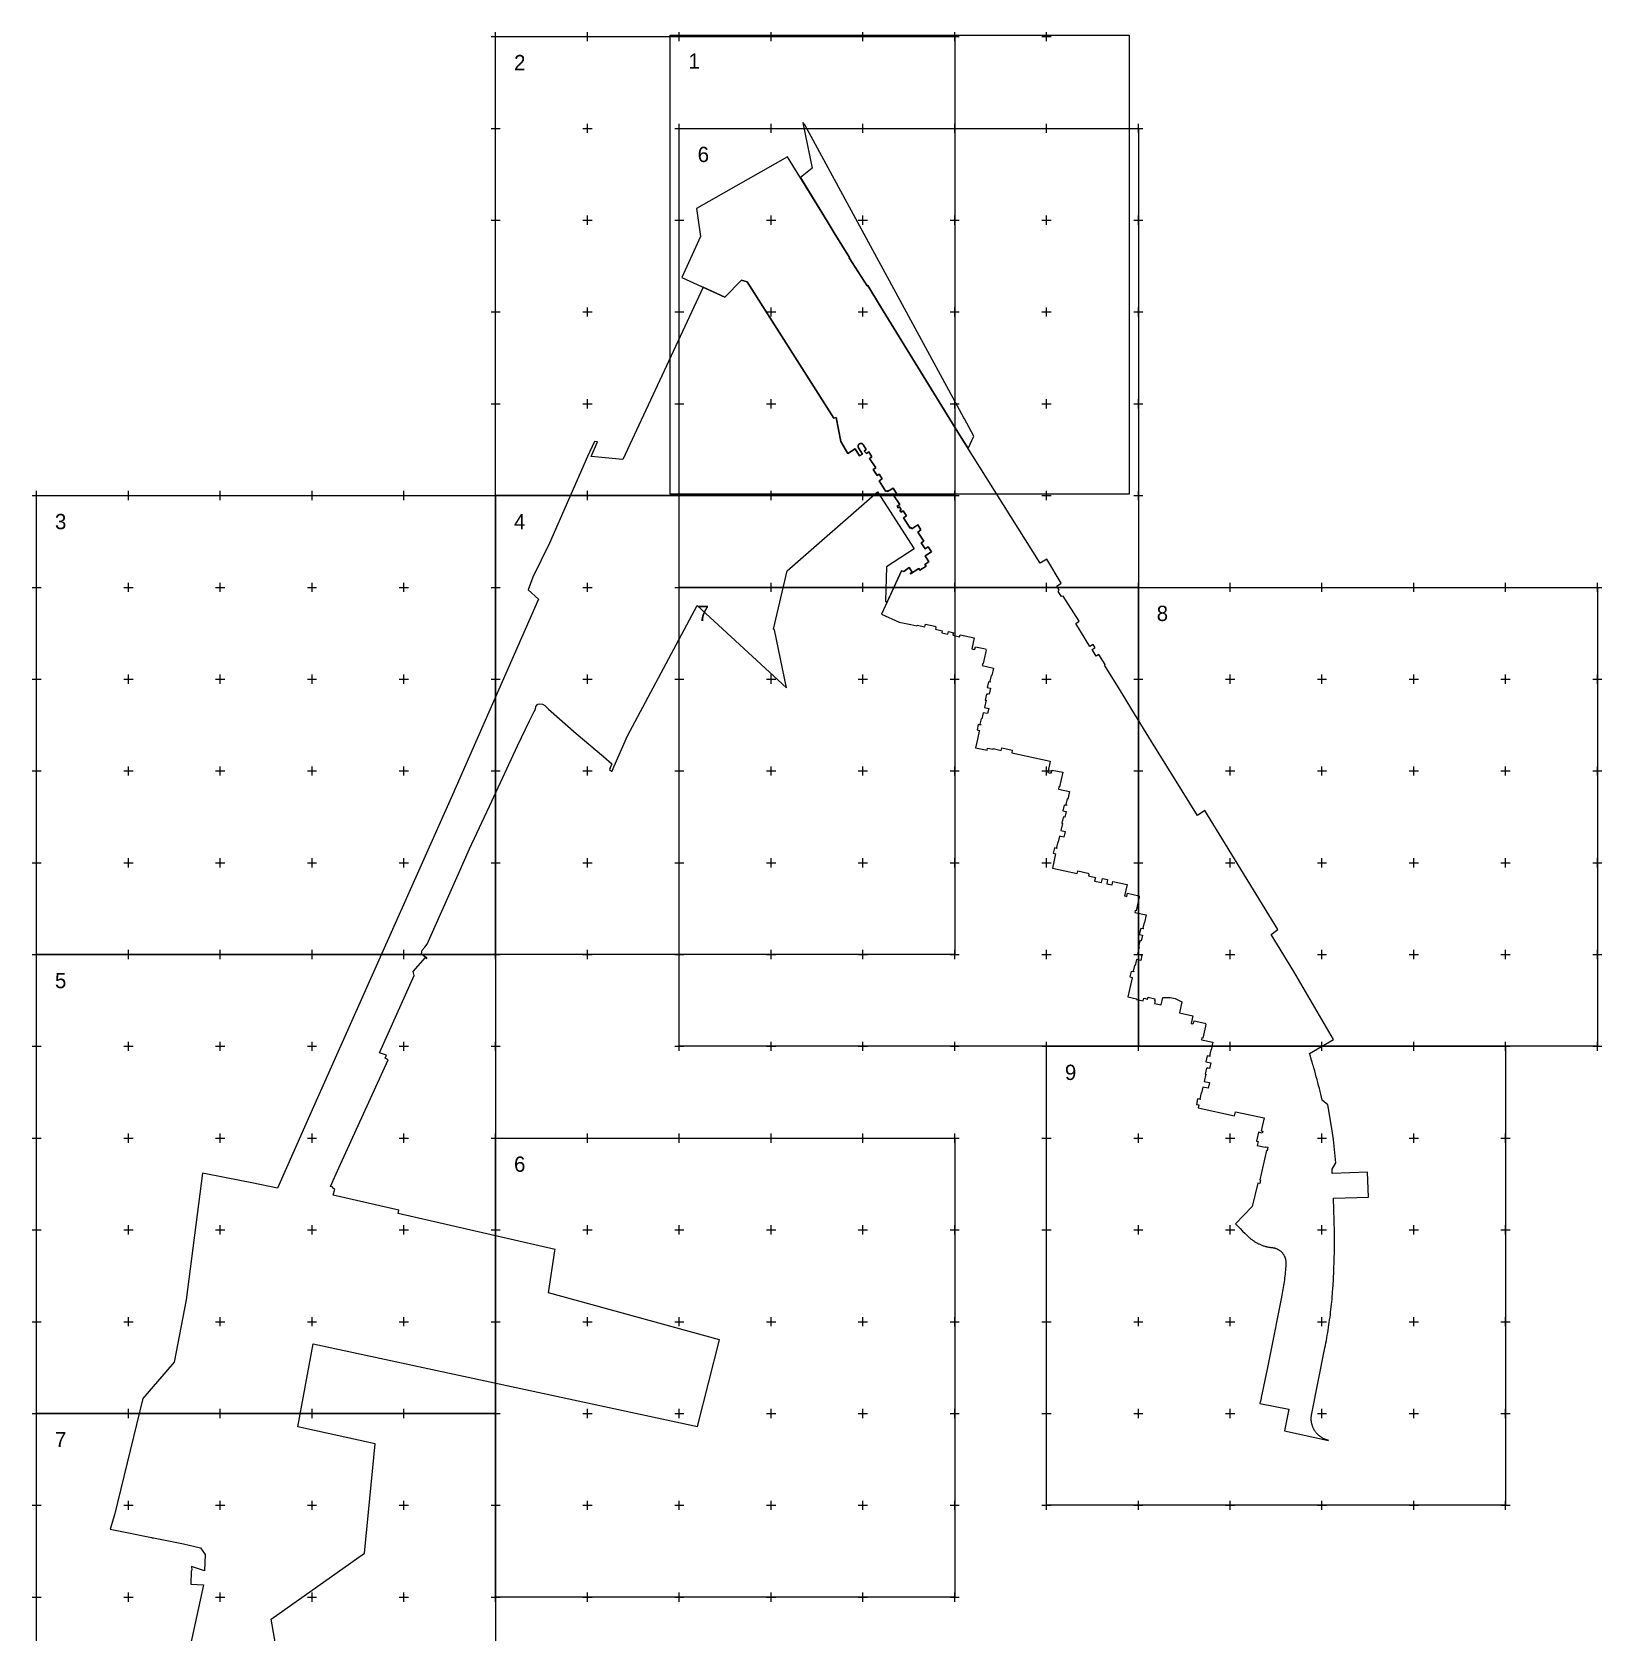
# Model space of a CAD drawing. Header units: metres. Extents: x 2898 to 4102, y 9798 to 11502.
# Drawn here: x 3248 to 4102, y 10630 to 11502 of the extents above; entities that cross this region are included whole.
import ezdxf
from ezdxf.enums import TextEntityAlignment as Align

# ---------------------------------------------------------------- set-up
doc = ezdxf.new("R2010")
doc.units = ezdxf.units.M
doc.header["$MEASUREMENT"] = 0
for name, color, linetype, lineweight in [('Граница заказа', 7, 'Continuous', 9), ('Координатные кресты', 7, 'Continuous', 9), ('Подписи рамок', 7, 'Continuous', 9), ('Рамки', 7, 'Continuous', 9)]:
    doc.layers.add(name, color=color, linetype=linetype, lineweight=lineweight)
doc.styles.add('Style-RUSSIAN_1251 I 0.00000', font='RUSSIAN_1251.shx')

msp = doc.modelspace()

# ---------------------------------------------------------------- linework, layer by layer
at = {"layer": 'Граница заказа', "linetype": 'Continuous', "flags": 128}
for points in [[(3668.377, 11451.887), (3667.239, 11453.159), (3667.462, 11452.082), (3672.38, 11428.36), (3666.02, 11423.205), (3680.619, 11399.486), (3684.391, 11393.15), (3692.779, 11379.694), (3692.439, 11379.484), (3702.277, 11364.176), (3702.707, 11364.433), (3709.499, 11353.07), (3751.748, 11284.45), (3757.283, 11275.648), (3760.406, 11282.417), (3755.312, 11291.797), (3755.022, 11292.279), (3755.044, 11292.292), (3668.377, 11451.887)], [(3697.619, 11276.031), (3697.564, 11276.128), (3697.516, 11276.228), (3697.475, 11276.331), (3697.442, 11276.438), (3697.416, 11276.546), (3697.399, 11276.656), (3697.389, 11276.766), (3697.387, 11276.878), (3697.394, 11276.989), (3697.408, 11277.099), (3697.43, 11277.208), (3697.46, 11277.315), (3697.498, 11277.42), (3697.542, 11277.521), (3697.595, 11277.62), (3697.654, 11277.714), (3697.719, 11277.804), (3697.791, 11277.888), (3697.869, 11277.968), (3697.953, 11278.041), (3698.041, 11278.109), (3698.134, 11278.17), (3698.231, 11278.224), (3698.332, 11278.27), (3698.436, 11278.31), (3698.543, 11278.342), (3698.651, 11278.366), (3698.761, 11278.382), (3698.872, 11278.391), (3698.983, 11278.391), (3699.094, 11278.384), (3699.204, 11278.368), (3699.313, 11278.345), (3699.42, 11278.314), (3699.524, 11278.275), (3699.625, 11278.229), (3699.723, 11278.175), (3699.816, 11278.115), (3699.905, 11278.048), (3699.989, 11277.975), (3700.068, 11277.897), (3700.14, 11277.812), (3700.207, 11277.723), (3700.266, 11277.629), (3700.319, 11277.532), (3700.346, 11277.473), (3701.866, 11275.032), (3700.621, 11274.254), (3701.898, 11272.976), (3703.16, 11273.758), (3704.779, 11271.143), (3703.612, 11270.251), (3706.956, 11265.188), (3705.562, 11264.289), (3707.678, 11261.006), (3708.808, 11261.745), (3710.492, 11259.168), (3708.775, 11258.099), (3712.516, 11252.296), (3713.096, 11252.688), (3713.466, 11252.142), (3716.391, 11253.977), (3718.228, 11251.048), (3716.741, 11250.148), (3720.058, 11245.116), (3718.66, 11244.217), (3719.237, 11243.319), (3719.977, 11243.795), (3720.896, 11242.365), (3720.157, 11241.889), (3720.763, 11240.945), (3721.989, 11241.669), (3723.776, 11238.915), (3722.093, 11237.812), (3725.695, 11232.318), (3726.197, 11232.648), (3726.673, 11231.925), (3729.88, 11234.037), (3731.61, 11231.408), (3729.865, 11230.139), (3733.17, 11225.102), (3731.771, 11224.181), (3733.873, 11220.961), (3735.54, 11222.048), (3737.313, 11219.441), (3733.873, 11217.102), (3735.967, 11213.844), (3733.775, 11212.412), (3734.391, 11211.47), (3730.961, 11209.302), (3730.379, 11210.192), (3725.946, 11207.294), (3725.782, 11207.545), (3726.88, 11208.263), (3725.245, 11210.764), (3722.213, 11208.593), (3721.062, 11209.093), (3710.072, 11185.447), (3719.727, 11181.129), (3726.112, 11179.713), (3729.41, 11178.982), (3729.5, 11179.39), (3733.788, 11178.438), (3734.113, 11179.902), (3739.228, 11178.867), (3739.654, 11178.534), (3739.676, 11177.999), (3739.492, 11177.172), (3743.175, 11176.354), (3742.933, 11175.261), (3746.232, 11174.528), (3746.531, 11175.876), (3749.345, 11175.251), (3749.042, 11173.889), (3752.688, 11173.088), (3752.93, 11174.19), (3760.587, 11172.54), (3759.27, 11166.43), (3760.427, 11166.097), (3760.51, 11166.386), (3761.009, 11166.278), (3761.272, 11167.566), (3766.681, 11166.462), (3767.092, 11165.861), (3767.02, 11164.98), (3765.567, 11158.531), (3765.277, 11158.596), (3765.014, 11157.427), (3771.076, 11156.061), (3770.17, 11151.95), (3769.811, 11152.029), (3769.091, 11148.823), (3769.391, 11148.755), (3769.306, 11148.38), (3768.397, 11148.584), (3767.701, 11145.481), (3769.51, 11145.075), (3768.797, 11141.9), (3767.883, 11142.037), (3767.795, 11141.644), (3767.368, 11141.74), (3766.672, 11138.639), (3767.099, 11138.543), (3766.218, 11134.622), (3768.522, 11134.105), (3767.877, 11131.23), (3765.573, 11131.747), (3764.803, 11128.317), (3764.411, 11128.405), (3763.743, 11125.428), (3764.135, 11125.34), (3764.05, 11124.96), (3762.822, 11125.236), (3762.173, 11122.342), (3763.428, 11122.06), (3763.344, 11121.678), (3762.401, 11117.384), (3761.359, 11112.643), (3764.864, 11111.872), (3767.648, 11111.26), (3767.914, 11112.468), (3770.905, 11111.81), (3770.98, 11112.15), (3775.298, 11111.2), (3775.599, 11112.568), (3781.361, 11111.301), (3781.06, 11109.933), (3802.04, 11105.32), (3800.675, 11099.112), (3802.179, 11098.782), (3802.249, 11099.098), (3802.721, 11098.994), (3803.056, 11100.518), (3808.803, 11099.254), (3807.03, 11091.27), (3806.78, 11091.326), (3806.521, 11090.158), (3812.49, 11088.83), (3811.563, 11084.663), (3811.27, 11084.728), (3810.582, 11081.636), (3810.875, 11081.571), (3810.788, 11081.181), (3809.616, 11081.441), (3808.899, 11078.222), (3810.657, 11077.831), (3809.991, 11074.838), (3809.405, 11074.969), (3809.318, 11074.578), (3809.026, 11074.644), (3808.333, 11071.53), (3808.625, 11071.464), (3807.746, 11067.512), (3810.089, 11066.99), (3809.426, 11064.011), (3807.083, 11064.533), (3806.37, 11061.33), (3806.077, 11061.395), (3805.374, 11058.236), (3805.667, 11058.17), (3805.58, 11057.78), (3804.311, 11058.062), (3803.661, 11055.14), (3804.917, 11054.86), (3803.248, 11046.997), (3816.719, 11044.138), (3817.014, 11045.522), (3822.535, 11044.324), (3822.826, 11044.126), (3823.008, 11043.813), (3822.991, 11043.686), (3822.962, 11043.468), (3822.824, 11042.82), (3826.607, 11042.013), (3826.169, 11039.959), (3829.912, 11039.161), (3830.395, 11041.427), (3833.277, 11040.812), (3832.793, 11038.546), (3835.792, 11037.906), (3836.186, 11039.751), (3843.845, 11038.117), (3842.521, 11031.903), (3843.67, 11031.657), (3844.031, 11033.351), (3850.194, 11032.037), (3850.462, 11031.807), (3850.538, 11031.451), (3850.436, 11031.104), (3850.255, 11030.491), (3848.844, 11023.871), (3848.362, 11023.973), (3848.132, 11022.898), (3854.324, 11021.577), (3853.441, 11017.435), (3853.148, 11017.498), (3852.469, 11014.318), (3852.768, 11014.255), (3852.705, 11013.961), (3851.32, 11014.257), (3850.537, 11010.844), (3852.268, 11010.474), (3851.592, 11007.551), (3851.18, 11007.639), (3851.118, 11007.346), (3850.824, 11007.408), (3850.148, 11004.239), (3850.42, 11004.181), (3849.576, 11000.227), (3851.935, 10999.724), (3851.318, 10996.835), (3848.96, 10997.338), (3848.253, 10994.028), (3847.96, 10994.091), (3847.271, 10990.864), (3847.565, 10990.801), (3847.502, 10990.508), (3846.035, 10990.821), (3845.403, 10987.856), (3846.715, 10987.576), (3846.652, 10987.282), (3844.356, 10976.979), (3849.037, 10975.943), (3848.95, 10975.552), (3852.698, 10974.723), (3853.013, 10976.145), (3855.06, 10975.692), (3855.285, 10976.709), (3858.941, 10975.9), (3858.716, 10974.883), (3859.18, 10974.78), (3858.865, 10973.358), (3862.418, 10972.571), (3863.31, 10976.6), (3867.35, 10976.62), (3870.08, 10976.06), (3873.7, 10974.31), (3872.353, 10968.222), (3879.599, 10966.618), (3878.686, 10962.49), (3879.711, 10962.263), (3879.777, 10962.562), (3880.059, 10962.499), (3880.378, 10963.942), (3886.303, 10962.629), (3886.524, 10962.507), (3886.656, 10962.366), (3886.736, 10962.144), (3886.498, 10961.072), (3885.039, 10954.479), (3884.626, 10954.57), (3884.403, 10953.564), (3890.58, 10952.194), (3889.661, 10948.078), (3889.466, 10948.121), (3888.738, 10944.834), (3889.031, 10944.77), (3888.966, 10944.477), (3887.488, 10944.804), (3886.771, 10941.566), (3889.434, 10940.977), (3888.771, 10937.977), (3887.462, 10938.267), (3887.397, 10937.974), (3887.104, 10938.039), (3886.394, 10934.829), (3886.687, 10934.765), (3885.826, 10930.875), (3888.692, 10930.241), (3888.012, 10927.171), (3885.146, 10927.805), (3884.438, 10924.603), (3884.145, 10924.668), (3883.432, 10921.448), (3883.725, 10921.383), (3883.66, 10921.09), (3882.294, 10921.392), (3881.624, 10918.368), (3882.893, 10918.087), (3882.549, 10916.531), (3902.409, 10912.093), (3902.929, 10914.411), (3918.546, 10911.054), (3916.966, 10904.034), (3917.754, 10903.857), (3917.496, 10902.711), (3915.395, 10903.184), (3914.303, 10898.331), (3915.183, 10898.134), (3914.713, 10896.032), (3919.127, 10895.006), (3919.209, 10895.346), (3920.546, 10895.024), (3920.137, 10893.125), (3919.796, 10893.202), (3916.197, 10877.279), (3916.539, 10877.204), (3916.121, 10875.291), (3915.103, 10875.52), (3912.037, 10862.747), (3902.931, 10853.305), (3904.217, 10851.999), (3905.508, 10850.699), (3906.804, 10849.405), (3908.107, 10848.116), (3909.415, 10846.833), (3910.531, 10845.746), (3910.843, 10845.473), (3911.161, 10845.206), (3911.483, 10844.946), (3911.811, 10844.691), (3912.143, 10844.443), (3912.48, 10844.201), (3912.822, 10843.966), (3913.168, 10843.738), (3913.518, 10843.516), (3913.873, 10843.301), (3914.232, 10843.093), (3914.594, 10842.892), (3914.961, 10842.697), (3915.331, 10842.51), (3915.705, 10842.331), (3916.082, 10842.158), (3916.462, 10841.993), (3916.846, 10841.835), (3917.232, 10841.684), (3917.622, 10841.541), (3918.014, 10841.406), (3918.408, 10841.278), (3918.805, 10841.158), (3919.204, 10841.045), (3919.606, 10840.94), (3920.009, 10840.843), (3920.414, 10840.754), (3920.821, 10840.672), (3921.229, 10840.599), (3921.638, 10840.533), (3922.049, 10840.475), (3922.461, 10840.425), (3922.608, 10840.409), (3922.865, 10840.388), (3923.121, 10840.36), (3923.377, 10840.323), (3923.63, 10840.278), (3923.883, 10840.225), (3924.133, 10840.165), (3924.382, 10840.097), (3924.628, 10840.021), (3924.872, 10839.938), (3925.113, 10839.847), (3925.352, 10839.748), (3925.587, 10839.643), (3925.818, 10839.53), (3926.046, 10839.409), (3926.271, 10839.282), (3926.491, 10839.148), (3926.707, 10839.007), (3926.918, 10838.86), (3927.125, 10838.706), (3927.327, 10838.546), (3927.524, 10838.379), (3927.715, 10838.207), (3927.901, 10838.029), (3928.082, 10837.845), (3928.257, 10837.655), (3928.425, 10837.46), (3928.588, 10837.26), (3928.744, 10837.055), (3928.894, 10836.845), (3929.037, 10836.631), (3929.174, 10836.413), (3929.304, 10836.19), (3929.426, 10835.963), (3929.542, 10835.733), (3929.651, 10835.499), (3929.752, 10835.262), (3929.845, 10835.022), (3929.932, 10834.779), (3929.963, 10834.684), (3930.039, 10834.438), (3930.107, 10834.188), (3930.168, 10833.937), (3930.221, 10833.684), (3930.265, 10833.43), (3930.302, 10833.174), (3930.331, 10832.918), (3930.353, 10832.66), (3930.366, 10832.402), (3930.371, 10832.144), (3930.368, 10831.886), (3930.357, 10831.628), (3930.338, 10831.37), (3930.32, 10831.187), (3930.32, 10831.184), (3930.247, 10830.134), (3930.166, 10829.085), (3930.077, 10828.037), (3929.98, 10826.989), (3929.876, 10825.942), (3929.763, 10824.896), (3929.643, 10823.851), (3929.514, 10822.807), (3929.378, 10821.764), (3929.233, 10820.721), (3929.081, 10819.68), (3928.921, 10818.641), (3928.752, 10817.602), (3928.576, 10816.565), (3928.392, 10815.529), (3928.201, 10814.494), (3928.001, 10813.461), (3928, 10813.454), (3921.532, 10781.336), (3920.076, 10774.106), (3916.963, 10758.646), (3916.82, 10757.936), (3916.745, 10757.591), (3916.661, 10757.249), (3916.57, 10756.908), (3916.472, 10756.569), (3916.365, 10756.233), (3916.251, 10755.899), (3916.13, 10755.568), (3916.091, 10755.466), (3931.95, 10752.273), (3929.6, 10740.491), (3953.602, 10735.336), (3953.299, 10735.409), (3952.998, 10735.49), (3952.699, 10735.578), (3952.402, 10735.675), (3952.108, 10735.778), (3951.817, 10735.889), (3951.529, 10736.008), (3951.244, 10736.134), (3950.962, 10736.267), (3950.684, 10736.408), (3950.41, 10736.555), (3950.139, 10736.71), (3949.872, 10736.871), (3949.61, 10737.039), (3949.352, 10737.214), (3949.099, 10737.396), (3948.85, 10737.584), (3948.606, 10737.778), (3948.368, 10737.978), (3948.134, 10738.185), (3947.906, 10738.397), (3947.684, 10738.615), (3947.467, 10738.839), (3947.256, 10739.069), (3947.051, 10739.303), (3946.852, 10739.543), (3946.659, 10739.788), (3946.472, 10740.038), (3946.292, 10740.292), (3946.119, 10740.551), (3945.952, 10740.814), (3945.793, 10741.082), (3945.64, 10741.354), (3945.494, 10741.629), (3945.355, 10741.908), (3945.223, 10742.19), (3945.099, 10742.476), (3944.982, 10742.765), (3944.873, 10743.057), (3944.771, 10743.351), (3944.676, 10743.648), (3944.59, 10743.948), (3944.511, 10744.249), (3944.44, 10744.553), (3944.376, 10744.858), (3944.321, 10745.164), (3944.273, 10745.472), (3944.233, 10745.782), (3944.201, 10746.092), (3944.178, 10746.402), (3944.162, 10746.714), (3944.154, 10747.025), (3944.154, 10747.337), (3944.162, 10747.648), (3944.178, 10747.96), (3944.202, 10748.27), (3944.234, 10748.58), (3944.274, 10748.889), (3944.322, 10749.197), (3944.378, 10749.504), (3944.442, 10749.809), (3944.466, 10749.915), (3951.611, 10785.689), (3951.886, 10787.076), (3952.153, 10788.465), (3952.412, 10789.855), (3952.663, 10791.247), (3952.906, 10792.64), (3953.142, 10794.034), (3953.369, 10795.429), (3953.589, 10796.826), (3953.801, 10798.224), (3954.004, 10799.624), (3954.2, 10801.024), (3954.388, 10802.426), (3954.568, 10803.828), (3954.74, 10805.232), (3954.904, 10806.636), (3955.06, 10808.042), (3955.208, 10809.448), (3955.349, 10810.855), (3955.481, 10812.263), (3955.605, 10813.671), (3955.722, 10815.081), (3955.826, 10816.436), (3955.912, 10817.636), (3956.271, 10822.778), (3956.779, 10838.833), (3956.8, 10848.707), (3956.325, 10867.307), (3975.291, 10867.791), (3974.721, 10881.413), (3955.641, 10880.65), (3955.487, 10883.141), (3957.645, 10886.504), (3957.645, 10886.586), (3956.338, 10899.291), (3955.382, 10905.309), (3953.14, 10918.182), (3950.132, 10920.687), (3950.132, 10920.687), (3949.758, 10922.292), (3949.376, 10923.895), (3949.002, 10925.433), (3948.97, 10925.563), (3948.589, 10927.097), (3948.184, 10928.695), (3947.771, 10930.29), (3947.376, 10931.788), (3947.324, 10931.984), (3946.922, 10933.476), (3946.486, 10935.065), (3946.042, 10936.653), (3945.594, 10938.226), (3945.587, 10938.252), (3945.154, 10939.743), (3945.109, 10939.9), (3944.679, 10941.354), (3944.652, 10941.445), (3944.19, 10942.981), (3943.708, 10944.557), (3943.224, 10946.112), (3956.233, 10953.751), (3934.689, 10990.769), (3922.346, 11010.932), (3926.06, 11013.713), (3889.166, 11073.696), (3886.251, 11078.449), (3882.147, 11075.807), (3857.159, 11116.07), (3846.477, 11133.48), (3839.156, 11145.413), (3831.525, 11157.688), (3831.981, 11157.973), (3828.568, 11163.498), (3827.023, 11162.564), (3824.904, 11166.067), (3826.505, 11167.036), (3825.383, 11168.893), (3823.607, 11167.818), (3815.997, 11180.396), (3817.821, 11181.5), (3809.057, 11195.251), (3808.07, 11195.08), (3806.37, 11197.66), (3806.95, 11198.427), (3805.59, 11200.69), (3808.042, 11202.343), (3800.147, 11215.4), (3796.568, 11213.176), (3751.748, 11284.45), (3709.499, 11353.07), (3702.707, 11364.433), (3702.277, 11364.176), (3692.439, 11379.484), (3692.779, 11379.694), (3684.391, 11393.15), (3680.619, 11399.486), (3659.023, 11434.574), (3609.418, 11406.406), (3611.498, 11391.04), (3601.444, 11368.699), (3624.874, 11357.986), (3633.95, 11367.404), (3636.903, 11366.378), (3684.159, 11292.226), (3684.174, 11292.229), (3685.4, 11292.475), (3687.925, 11279.381), (3691.871, 11272.876), (3695.773, 11275.395), (3698.227, 11271.684), (3699.735, 11272.618), (3697.619, 11276.031)], [(3388.751, 10574.822), (3377.698, 10637.934), (3428.496, 10673.894), (3434.298, 10733.478), (3392.195, 10742.683), (3400.59, 10787.949), (3609.891, 10742.969), (3621.947, 10790.085), (3528.851, 10815.705), (3532.235, 10838.587), (3532.357, 10839.411), (3446.845, 10858.895), (3447.281, 10860.789), (3411.436, 10868.896), (3412.378, 10872.241), (3411.241, 10872.664), (3411.367, 10873.243), (3410.037, 10873.563), (3414.65, 10883.88), (3441.437, 10942.735), (3439.873, 10943.559), (3440.534, 10945.132), (3436.782, 10946.456), (3455.671, 10988.619), (3455.151, 10990.786), (3461.838, 10998.422), (3462.546, 10997.802), (3462.54, 10998.174), (3460.752, 10999.211), (3459.553, 11000.315), (3459.986, 11002.408), (3461.353, 11004.029), (3462.72, 11005.65), (3479.489, 11043.529), (3485.705, 11057.571), (3497.836, 11083.469), (3511.95, 11113.598), (3518.392, 11127.35), (3521.005, 11132.41), (3521.629, 11133.719), (3521.922, 11135.086), (3523.006, 11136.297), (3524.031, 11136.551), (3525.496, 11136.356), (3526.765, 11135.653), (3528.72, 11133.583), (3543.754, 11120.488), (3558.647, 11107.899), (3563.346, 11103.927), (3562.412, 11101.698), (3561.978, 11100.747), (3563.184, 11099.691), (3571.804, 11119.107), (3609.731, 11190.074), (3658.465, 11145.274), (3651.886, 11176.817), (3651.263, 11177.322), (3658.84, 11208.989), (3707.971, 11252.035), (3727.845, 11220.909), (3712.837, 11211.18), (3712.298, 11192.554), (3713.123, 11192.011), (3721.062, 11209.093), (3722.213, 11208.593), (3725.245, 11210.764), (3726.88, 11208.263), (3725.782, 11207.545), (3725.946, 11207.294), (3730.379, 11210.192), (3730.961, 11209.302), (3734.391, 11211.47), (3733.775, 11212.412), (3735.967, 11213.844), (3733.873, 11217.102), (3737.313, 11219.441), (3735.54, 11222.048), (3733.873, 11220.961), (3731.771, 11224.181), (3733.17, 11225.102), (3729.865, 11230.139), (3731.61, 11231.408), (3729.88, 11234.037), (3726.673, 11231.925), (3726.197, 11232.648), (3725.695, 11232.318), (3722.093, 11237.812), (3723.776, 11238.915), (3721.989, 11241.669), (3720.763, 11240.945), (3720.157, 11241.889), (3720.896, 11242.365), (3719.977, 11243.795), (3719.237, 11243.319), (3718.66, 11244.217), (3720.058, 11245.116), (3716.741, 11250.148), (3718.228, 11251.048), (3716.391, 11253.977), (3713.466, 11252.142), (3713.096, 11252.688), (3712.516, 11252.296), (3708.775, 11258.099), (3710.492, 11259.168), (3708.808, 11261.745), (3707.678, 11261.006), (3705.562, 11264.289), (3706.956, 11265.188), (3703.612, 11270.251), (3704.779, 11271.143), (3703.16, 11273.758), (3701.898, 11272.976), (3700.621, 11274.254), (3701.866, 11275.032), (3700.346, 11277.473), (3700.319, 11277.532), (3700.266, 11277.629), (3700.207, 11277.723), (3700.14, 11277.812), (3700.068, 11277.897), (3699.989, 11277.975), (3699.905, 11278.048), (3699.816, 11278.115), (3699.723, 11278.175), (3699.625, 11278.229), (3699.524, 11278.275), (3699.42, 11278.314), (3699.313, 11278.345), (3699.204, 11278.368), (3699.094, 11278.384), (3698.983, 11278.391), (3698.872, 11278.391), (3698.761, 11278.382), (3698.651, 11278.366), (3698.543, 11278.342), (3698.436, 11278.31), (3698.332, 11278.27), (3698.231, 11278.224), (3698.134, 11278.17), (3698.041, 11278.109), (3697.953, 11278.041), (3697.869, 11277.968), (3697.791, 11277.888), (3697.719, 11277.804), (3697.654, 11277.714), (3697.595, 11277.62), (3697.542, 11277.521), (3697.498, 11277.42), (3697.46, 11277.315), (3697.43, 11277.208), (3697.408, 11277.099), (3697.394, 11276.989), (3697.387, 11276.878), (3697.389, 11276.766), (3697.399, 11276.656), (3697.416, 11276.546), (3697.442, 11276.438), (3697.475, 11276.331), (3697.516, 11276.228), (3697.564, 11276.128), (3697.619, 11276.031), (3699.735, 11272.618), (3698.227, 11271.684), (3695.773, 11275.395), (3691.871, 11272.876), (3687.925, 11279.381), (3685.4, 11292.475), (3684.174, 11292.229), (3684.159, 11292.226), (3636.903, 11366.378), (3633.95, 11367.404), (3624.874, 11357.986), (3612.955, 11363.436), (3569.324, 11269.723), (3551.932, 11271.358), (3555.517, 11279.291), (3553.89, 11279.396), (3549.936, 11271.307), (3529.241, 11224.08), (3520.17, 11205.5), (3517.658, 11198.604), (3523.332, 11193.488), (3476.57, 11086.964), (3419.96, 10960.283), (3399.252, 10913.701), (3381.244, 10872.733), (3367.251, 10875.575), (3353.259, 10878.418), (3340.374, 10880.949), (3331.437, 10811.834), (3324.852, 10777.877), (3307.827, 10758.195), (3292.441, 10694.876), (3290.108, 10687.052), (3298.19, 10685.392), (3312.577, 10682.419), (3312.876, 10682.359), (3313.578, 10682.213), (3329.904, 10679.001), (3339.218, 10676.909), (3341.774, 10673.271), (3341.35, 10664.365), (3334.419, 10666.745), (3334.373, 10666.508), (3334.327, 10666.28), (3334.458, 10664.824), (3334.171, 10663.856), (3333.946, 10657.115), (3340.868, 10656.617), (3329.065, 10602.329)]]:
    msp.add_lwpolyline(points, dxfattribs=at)
at = {"layer": 'Координатные кресты', "linetype": 'Continuous'}
for p, q in [((3500, 11497.5), (3500, 11502.5)), ((3550, 11497.5), (3550, 11502.5)), ((3600, 11497.5), (3600, 11502.5)), ((3600, 11497.5), (3600, 11502.5)), ((3650, 11497.5), (3650, 11502.5)), ((3650, 11497.5), (3650, 11502.5)), ((3700, 11497.5), (3700, 11502.5)), ((3700, 11497.5), (3700, 11502.5)), ((3750, 11497.5), (3750, 11502.5)), ((3750, 11497.5), (3750, 11502.5)), ((3800, 11497.5), (3800, 11502.5)), ((3497.5, 11500), (3502.5, 11500)), ((3547.5, 11500), (3552.5, 11500)), ((3597.5, 11500), (3602.5, 11500)), ((3597.5, 11500), (3602.5, 11500)), ((3647.5, 11500), (3652.5, 11500)), ((3647.5, 11500), (3652.5, 11500)), ((3697.5, 11500), (3702.5, 11500)), ((3697.5, 11500), (3702.5, 11500)), ((3747.5, 11500), (3752.5, 11500)), ((3747.5, 11500), (3752.5, 11500)), ((3797.5, 11500), (3802.5, 11500)), ((3500, 11447.5), (3500, 11452.5)), ((3550, 11447.5), (3550, 11452.5)), ((3600, 11447.5), (3600, 11452.5)), ((3600, 11447.5), (3600, 11452.5)), ((3600, 11447.5), (3600, 11452.5)), ((3650, 11447.5), (3650, 11452.5)), ((3650, 11447.5), (3650, 11452.5)), ((3650, 11447.5), (3650, 11452.5)), ((3700, 11447.5), (3700, 11452.5)), ((3700, 11447.5), (3700, 11452.5)), ((3700, 11447.5), (3700, 11452.5)), ((3750, 11447.5), (3750, 11452.5)), ((3750, 11447.5), (3750, 11452.5)), ((3750, 11447.5), (3750, 11452.5)), ((3800, 11447.5), (3800, 11452.5)), ((3800, 11447.5), (3800, 11452.5)), ((3850, 11447.5), (3850, 11452.5)), ((3497.5, 11450), (3502.5, 11450)), ((3547.5, 11450), (3552.5, 11450)), ((3597.5, 11450), (3602.5, 11450)), ((3597.5, 11450), (3602.5, 11450)), ((3597.5, 11450), (3602.5, 11450)), ((3647.5, 11450), (3652.5, 11450)), ((3647.5, 11450), (3652.5, 11450)), ((3647.5, 11450), (3652.5, 11450)), ((3697.5, 11450), (3702.5, 11450)), ((3697.5, 11450), (3702.5, 11450)), ((3697.5, 11450), (3702.5, 11450)), ((3747.5, 11450), (3752.5, 11450)), ((3747.5, 11450), (3752.5, 11450)), ((3747.5, 11450), (3752.5, 11450)), ((3797.5, 11450), (3802.5, 11450)), ((3797.5, 11450), (3802.5, 11450)), ((3847.5, 11450), (3852.5, 11450)), ((3497.5, 11400), (3502.5, 11400)), ((3500, 11397.5), (3500, 11402.5)), ((3547.5, 11400), (3552.5, 11400)), ((3550, 11397.5), (3550, 11402.5)), ((3597.5, 11400), (3602.5, 11400)), ((3597.5, 11400), (3602.5, 11400)), ((3597.5, 11400), (3602.5, 11400)), ((3600, 11397.5), (3600, 11402.5)), ((3600, 11397.5), (3600, 11402.5)), ((3600, 11397.5), (3600, 11402.5)), ((3647.5, 11400), (3652.5, 11400)), ((3647.5, 11400), (3652.5, 11400)), ((3647.5, 11400), (3652.5, 11400)), ((3650, 11397.5), (3650, 11402.5)), ((3650, 11397.5), (3650, 11402.5)), ((3650, 11397.5), (3650, 11402.5)), ((3697.5, 11400), (3702.5, 11400)), ((3697.5, 11400), (3702.5, 11400)), ((3697.5, 11400), (3702.5, 11400)), ((3700, 11397.5), (3700, 11402.5)), ((3700, 11397.5), (3700, 11402.5)), ((3700, 11397.5), (3700, 11402.5)), ((3747.5, 11400), (3752.5, 11400)), ((3747.5, 11400), (3752.5, 11400)), ((3747.5, 11400), (3752.5, 11400)), ((3750, 11397.5), (3750, 11402.5)), ((3750, 11397.5), (3750, 11402.5)), ((3750, 11397.5), (3750, 11402.5)), ((3797.5, 11400), (3802.5, 11400)), ((3797.5, 11400), (3802.5, 11400)), ((3800, 11397.5), (3800, 11402.5)), ((3800, 11397.5), (3800, 11402.5)), ((3847.5, 11400), (3852.5, 11400)), ((3850, 11397.5), (3850, 11402.5)), ((3497.5, 11350), (3502.5, 11350)), ((3500, 11347.5), (3500, 11352.5)), ((3547.5, 11350), (3552.5, 11350)), ((3550, 11347.5), (3550, 11352.5)), ((3597.5, 11350), (3602.5, 11350)), ((3597.5, 11350), (3602.5, 11350)), ((3597.5, 11350), (3602.5, 11350)), ((3600, 11347.5), (3600, 11352.5)), ((3600, 11347.5), (3600, 11352.5)), ((3600, 11347.5), (3600, 11352.5)), ((3647.5, 11350), (3652.5, 11350)), ((3647.5, 11350), (3652.5, 11350)), ((3647.5, 11350), (3652.5, 11350)), ((3650, 11347.5), (3650, 11352.5)), ((3650, 11347.5), (3650, 11352.5)), ((3650, 11347.5), (3650, 11352.5)), ((3697.5, 11350), (3702.5, 11350)), ((3697.5, 11350), (3702.5, 11350)), ((3697.5, 11350), (3702.5, 11350)), ((3700, 11347.5), (3700, 11352.5)), ((3700, 11347.5), (3700, 11352.5)), ((3700, 11347.5), (3700, 11352.5)), ((3747.5, 11350), (3752.5, 11350)), ((3747.5, 11350), (3752.5, 11350)), ((3747.5, 11350), (3752.5, 11350)), ((3750, 11347.5), (3750, 11352.5)), ((3750, 11347.5), (3750, 11352.5)), ((3750, 11347.5), (3750, 11352.5)), ((3797.5, 11350), (3802.5, 11350)), ((3797.5, 11350), (3802.5, 11350)), ((3800, 11347.5), (3800, 11352.5)), ((3800, 11347.5), (3800, 11352.5)), ((3847.5, 11350), (3852.5, 11350)), ((3850, 11347.5), (3850, 11352.5)), ((3500, 11297.5), (3500, 11302.5)), ((3550, 11297.5), (3550, 11302.5)), ((3600, 11297.5), (3600, 11302.5)), ((3600, 11297.5), (3600, 11302.5)), ((3600, 11297.5), (3600, 11302.5)), ((3650, 11297.5), (3650, 11302.5)), ((3650, 11297.5), (3650, 11302.5)), ((3650, 11297.5), (3650, 11302.5)), ((3700, 11297.5), (3700, 11302.5)), ((3700, 11297.5), (3700, 11302.5)), ((3700, 11297.5), (3700, 11302.5)), ((3750, 11297.5), (3750, 11302.5)), ((3750, 11297.5), (3750, 11302.5)), ((3750, 11297.5), (3750, 11302.5)), ((3800, 11297.5), (3800, 11302.5)), ((3800, 11297.5), (3800, 11302.5)), ((3850, 11297.5), (3850, 11302.5)), ((3497.5, 11300), (3502.5, 11300)), ((3547.5, 11300), (3552.5, 11300)), ((3597.5, 11300), (3602.5, 11300)), ((3597.5, 11300), (3602.5, 11300)), ((3597.5, 11300), (3602.5, 11300)), ((3647.5, 11300), (3652.5, 11300)), ((3647.5, 11300), (3652.5, 11300)), ((3647.5, 11300), (3652.5, 11300)), ((3697.5, 11300), (3702.5, 11300)), ((3697.5, 11300), (3702.5, 11300)), ((3697.5, 11300), (3702.5, 11300)), ((3747.5, 11300), (3752.5, 11300)), ((3747.5, 11300), (3752.5, 11300)), ((3747.5, 11300), (3752.5, 11300)), ((3797.5, 11300), (3802.5, 11300)), ((3797.5, 11300), (3802.5, 11300)), ((3847.5, 11300), (3852.5, 11300)), ((3247.5, 11250), (3252.5, 11250)), ((3250, 11247.5), (3250, 11252.5)), ((3297.5, 11250), (3302.5, 11250)), ((3300, 11247.5), (3300, 11252.5)), ((3347.5, 11250), (3352.5, 11250)), ((3350, 11247.5), (3350, 11252.5)), ((3397.5, 11250), (3402.5, 11250)), ((3400, 11247.5), (3400, 11252.5)), ((3447.5, 11250), (3452.5, 11250)), ((3450, 11247.5), (3450, 11252.5)), ((3497.5, 11250), (3502.5, 11250)), ((3500, 11247.5), (3500, 11252.5)), ((3547.5, 11250), (3552.5, 11250)), ((3550, 11247.5), (3550, 11252.5)), ((3597.5, 11250), (3602.5, 11250)), ((3597.5, 11250), (3602.5, 11250)), ((3600, 11247.5), (3600, 11252.5)), ((3600, 11247.5), (3600, 11252.5)), ((3647.5, 11250), (3652.5, 11250)), ((3647.5, 11250), (3652.5, 11250)), ((3650, 11247.5), (3650, 11252.5)), ((3650, 11247.5), (3650, 11252.5)), ((3697.5, 11250), (3702.5, 11250)), ((3697.5, 11250), (3702.5, 11250)), ((3700, 11247.5), (3700, 11252.5)), ((3700, 11247.5), (3700, 11252.5)), ((3747.5, 11250), (3752.5, 11250)), ((3747.5, 11250), (3752.5, 11250)), ((3750, 11247.5), (3750, 11252.5)), ((3750, 11247.5), (3750, 11252.5)), ((3797.5, 11250), (3802.5, 11250)), ((3800, 11247.5), (3800, 11252.5)), ((3847.5, 11250), (3852.5, 11250)), ((3850, 11247.5), (3850, 11252.5)), ((3247.5, 11200), (3252.5, 11200)), ((3250, 11197.5), (3250, 11202.5)), ((3297.5, 11200), (3302.5, 11200)), ((3300, 11197.5), (3300, 11202.5)), ((3347.5, 11200), (3352.5, 11200)), ((3350, 11197.5), (3350, 11202.5)), ((3397.5, 11200), (3402.5, 11200)), ((3400, 11197.5), (3400, 11202.5)), ((3447.5, 11200), (3452.5, 11200)), ((3450, 11197.5), (3450, 11202.5)), ((3497.5, 11200), (3502.5, 11200)), ((3500, 11197.5), (3500, 11202.5)), ((3547.5, 11200), (3552.5, 11200)), ((3550, 11197.5), (3550, 11202.5)), ((3597.5, 11200), (3602.5, 11200)), ((3597.5, 11200), (3602.5, 11200)), ((3600, 11197.5), (3600, 11202.5)), ((3600, 11197.5), (3600, 11202.5)), ((3647.5, 11200), (3652.5, 11200)), ((3647.5, 11200), (3652.5, 11200)), ((3650, 11197.5), (3650, 11202.5)), ((3650, 11197.5), (3650, 11202.5)), ((3697.5, 11200), (3702.5, 11200)), ((3697.5, 11200), (3702.5, 11200)), ((3700, 11197.5), (3700, 11202.5)), ((3700, 11197.5), (3700, 11202.5)), ((3747.5, 11200), (3752.5, 11200)), ((3747.5, 11200), (3752.5, 11200)), ((3750, 11197.5), (3750, 11202.5)), ((3750, 11197.5), (3750, 11202.5)), ((3797.5, 11200), (3802.5, 11200)), ((3800, 11197.5), (3800, 11202.5)), ((3847.5, 11200), (3852.5, 11200)), ((3850, 11197.5), (3850, 11202.5)), ((3897.5, 11200), (3902.5, 11200)), ((3900, 11197.5), (3900, 11202.5)), ((3947.5, 11200), (3952.5, 11200)), ((3950, 11197.5), (3950, 11202.5)), ((3997.5, 11200), (4002.5, 11200)), ((4000, 11197.5), (4000, 11202.5)), ((4047.5, 11200), (4052.5, 11200)), ((4050, 11197.5), (4050, 11202.5)), ((4097.5, 11200), (4102.5, 11200)), ((4100, 11197.5), (4100, 11202.5)), ((3247.5, 11150), (3252.5, 11150)), ((3250, 11147.5), (3250, 11152.5)), ((3297.5, 11150), (3302.5, 11150)), ((3300, 11147.5), (3300, 11152.5)), ((3347.5, 11150), (3352.5, 11150)), ((3350, 11147.5), (3350, 11152.5)), ((3397.5, 11150), (3402.5, 11150)), ((3400, 11147.5), (3400, 11152.5)), ((3447.5, 11150), (3452.5, 11150)), ((3450, 11147.5), (3450, 11152.5)), ((3497.5, 11150), (3502.5, 11150)), ((3500, 11147.5), (3500, 11152.5)), ((3547.5, 11150), (3552.5, 11150)), ((3550, 11147.5), (3550, 11152.5)), ((3597.5, 11150), (3602.5, 11150)), ((3597.5, 11150), (3602.5, 11150)), ((3600, 11147.5), (3600, 11152.5)), ((3600, 11147.5), (3600, 11152.5)), ((3647.5, 11150), (3652.5, 11150)), ((3647.5, 11150), (3652.5, 11150)), ((3650, 11147.5), (3650, 11152.5)), ((3650, 11147.5), (3650, 11152.5)), ((3697.5, 11150), (3702.5, 11150)), ((3697.5, 11150), (3702.5, 11150)), ((3700, 11147.5), (3700, 11152.5)), ((3700, 11147.5), (3700, 11152.5)), ((3747.5, 11150), (3752.5, 11150)), ((3747.5, 11150), (3752.5, 11150)), ((3750, 11147.5), (3750, 11152.5)), ((3750, 11147.5), (3750, 11152.5)), ((3797.5, 11150), (3802.5, 11150)), ((3800, 11147.5), (3800, 11152.5)), ((3847.5, 11150), (3852.5, 11150)), ((3850, 11147.5), (3850, 11152.5)), ((3897.5, 11150), (3902.5, 11150)), ((3900, 11147.5), (3900, 11152.5)), ((3947.5, 11150), (3952.5, 11150)), ((3950, 11147.5), (3950, 11152.5)), ((3997.5, 11150), (4002.5, 11150)), ((4000, 11147.5), (4000, 11152.5)), ((4047.5, 11150), (4052.5, 11150)), ((4050, 11147.5), (4050, 11152.5)), ((4097.5, 11150), (4102.5, 11150)), ((4100, 11147.5), (4100, 11152.5)), ((3250, 11097.5), (3250, 11102.5)), ((3300, 11097.5), (3300, 11102.5)), ((3350, 11097.5), (3350, 11102.5)), ((3400, 11097.5), (3400, 11102.5)), ((3450, 11097.5), (3450, 11102.5)), ((3500, 11097.5), (3500, 11102.5)), ((3550, 11097.5), (3550, 11102.5)), ((3600, 11097.5), (3600, 11102.5)), ((3600, 11097.5), (3600, 11102.5)), ((3650, 11097.5), (3650, 11102.5)), ((3650, 11097.5), (3650, 11102.5)), ((3700, 11097.5), (3700, 11102.5)), ((3700, 11097.5), (3700, 11102.5)), ((3750, 11097.5), (3750, 11102.5)), ((3750, 11097.5), (3750, 11102.5)), ((3800, 11097.5), (3800, 11102.5)), ((3850, 11097.5), (3850, 11102.5)), ((3900, 11097.5), (3900, 11102.5)), ((3950, 11097.5), (3950, 11102.5)), ((4000, 11097.5), (4000, 11102.5)), ((4050, 11097.5), (4050, 11102.5)), ((4100, 11097.5), (4100, 11102.5)), ((3247.5, 11100), (3252.5, 11100)), ((3297.5, 11100), (3302.5, 11100)), ((3347.5, 11100), (3352.5, 11100)), ((3397.5, 11100), (3402.5, 11100)), ((3447.5, 11100), (3452.5, 11100)), ((3497.5, 11100), (3502.5, 11100)), ((3547.5, 11100), (3552.5, 11100)), ((3597.5, 11100), (3602.5, 11100)), ((3597.5, 11100), (3602.5, 11100)), ((3647.5, 11100), (3652.5, 11100)), ((3647.5, 11100), (3652.5, 11100)), ((3697.5, 11100), (3702.5, 11100)), ((3697.5, 11100), (3702.5, 11100)), ((3747.5, 11100), (3752.5, 11100)), ((3747.5, 11100), (3752.5, 11100)), ((3797.5, 11100), (3802.5, 11100)), ((3847.5, 11100), (3852.5, 11100)), ((3897.5, 11100), (3902.5, 11100)), ((3947.5, 11100), (3952.5, 11100)), ((3997.5, 11100), (4002.5, 11100)), ((4047.5, 11100), (4052.5, 11100)), ((4097.5, 11100), (4102.5, 11100)), ((3247.5, 11050), (3252.5, 11050)), ((3250, 11047.5), (3250, 11052.5)), ((3297.5, 11050), (3302.5, 11050)), ((3300, 11047.5), (3300, 11052.5)), ((3347.5, 11050), (3352.5, 11050)), ((3350, 11047.5), (3350, 11052.5)), ((3397.5, 11050), (3402.5, 11050)), ((3400, 11047.5), (3400, 11052.5)), ((3447.5, 11050), (3452.5, 11050)), ((3450, 11047.5), (3450, 11052.5)), ((3497.5, 11050), (3502.5, 11050)), ((3500, 11047.5), (3500, 11052.5)), ((3547.5, 11050), (3552.5, 11050)), ((3550, 11047.5), (3550, 11052.5)), ((3597.5, 11050), (3602.5, 11050)), ((3597.5, 11050), (3602.5, 11050)), ((3600, 11047.5), (3600, 11052.5)), ((3600, 11047.5), (3600, 11052.5)), ((3647.5, 11050), (3652.5, 11050)), ((3647.5, 11050), (3652.5, 11050)), ((3650, 11047.5), (3650, 11052.5)), ((3650, 11047.5), (3650, 11052.5)), ((3697.5, 11050), (3702.5, 11050)), ((3697.5, 11050), (3702.5, 11050)), ((3700, 11047.5), (3700, 11052.5)), ((3700, 11047.5), (3700, 11052.5)), ((3747.5, 11050), (3752.5, 11050)), ((3747.5, 11050), (3752.5, 11050)), ((3750, 11047.5), (3750, 11052.5)), ((3750, 11047.5), (3750, 11052.5)), ((3797.5, 11050), (3802.5, 11050)), ((3800, 11047.5), (3800, 11052.5)), ((3847.5, 11050), (3852.5, 11050)), ((3850, 11047.5), (3850, 11052.5)), ((3897.5, 11050), (3902.5, 11050)), ((3900, 11047.5), (3900, 11052.5)), ((3947.5, 11050), (3952.5, 11050)), ((3950, 11047.5), (3950, 11052.5)), ((3997.5, 11050), (4002.5, 11050)), ((4000, 11047.5), (4000, 11052.5)), ((4047.5, 11050), (4052.5, 11050)), ((4050, 11047.5), (4050, 11052.5)), ((4097.5, 11050), (4102.5, 11050)), ((4100, 11047.5), (4100, 11052.5)), ((3247.5, 11000), (3252.5, 11000)), ((3250, 10997.5), (3250, 11002.5)), ((3297.5, 11000), (3302.5, 11000)), ((3300, 10997.5), (3300, 11002.5)), ((3347.5, 11000), (3352.5, 11000)), ((3350, 10997.5), (3350, 11002.5)), ((3397.5, 11000), (3402.5, 11000)), ((3400, 10997.5), (3400, 11002.5)), ((3447.5, 11000), (3452.5, 11000)), ((3450, 10997.5), (3450, 11002.5)), ((3497.5, 11000), (3502.5, 11000)), ((3500, 10997.5), (3500, 11002.5)), ((3547.5, 11000), (3552.5, 11000)), ((3550, 10997.5), (3550, 11002.5)), ((3597.5, 11000), (3602.5, 11000)), ((3597.5, 11000), (3602.5, 11000)), ((3600, 10997.5), (3600, 11002.5)), ((3600, 10997.5), (3600, 11002.5)), ((3647.5, 11000), (3652.5, 11000)), ((3647.5, 11000), (3652.5, 11000)), ((3650, 10997.5), (3650, 11002.5)), ((3650, 10997.5), (3650, 11002.5)), ((3697.5, 11000), (3702.5, 11000)), ((3697.5, 11000), (3702.5, 11000)), ((3700, 10997.5), (3700, 11002.5)), ((3700, 10997.5), (3700, 11002.5)), ((3747.5, 11000), (3752.5, 11000)), ((3747.5, 11000), (3752.5, 11000)), ((3750, 10997.5), (3750, 11002.5)), ((3750, 10997.5), (3750, 11002.5)), ((3797.5, 11000), (3802.5, 11000)), ((3800, 10997.5), (3800, 11002.5)), ((3847.5, 11000), (3852.5, 11000)), ((3850, 10997.5), (3850, 11002.5)), ((3897.5, 11000), (3902.5, 11000)), ((3900, 10997.5), (3900, 11002.5)), ((3947.5, 11000), (3952.5, 11000)), ((3950, 10997.5), (3950, 11002.5)), ((3997.5, 11000), (4002.5, 11000)), ((4000, 10997.5), (4000, 11002.5)), ((4047.5, 11000), (4052.5, 11000)), ((4050, 10997.5), (4050, 11002.5)), ((4097.5, 11000), (4102.5, 11000)), ((4100, 10997.5), (4100, 11002.5)), ((3247.5, 10950), (3252.5, 10950)), ((3250, 10947.5), (3250, 10952.5)), ((3297.5, 10950), (3302.5, 10950)), ((3300, 10947.5), (3300, 10952.5)), ((3347.5, 10950), (3352.5, 10950)), ((3350, 10947.5), (3350, 10952.5)), ((3397.5, 10950), (3402.5, 10950)), ((3400, 10947.5), (3400, 10952.5)), ((3447.5, 10950), (3452.5, 10950)), ((3450, 10947.5), (3450, 10952.5)), ((3497.5, 10950), (3502.5, 10950)), ((3500, 10947.5), (3500, 10952.5)), ((3597.5, 10950), (3602.5, 10950)), ((3600, 10947.5), (3600, 10952.5)), ((3647.5, 10950), (3652.5, 10950)), ((3650, 10947.5), (3650, 10952.5)), ((3697.5, 10950), (3702.5, 10950)), ((3700, 10947.5), (3700, 10952.5)), ((3747.5, 10950), (3752.5, 10950)), ((3750, 10947.5), (3750, 10952.5)), ((3797.5, 10950), (3802.5, 10950)), ((3800, 10947.5), (3800, 10952.5)), ((3847.5, 10950), (3852.5, 10950)), ((3850, 10947.5), (3850, 10952.5)), ((3897.5, 10950), (3902.5, 10950)), ((3900, 10947.5), (3900, 10952.5)), ((3947.5, 10950), (3952.5, 10950)), ((3950, 10947.5), (3950, 10952.5)), ((3997.5, 10950), (4002.5, 10950)), ((4000, 10947.5), (4000, 10952.5)), ((4047.5, 10950), (4052.5, 10950)), ((4050, 10947.5), (4050, 10952.5)), ((4097.5, 10950), (4102.5, 10950)), ((4100, 10947.5), (4100, 10952.5)), ((3250, 10897.5), (3250, 10902.5)), ((3300, 10897.5), (3300, 10902.5)), ((3350, 10897.5), (3350, 10902.5)), ((3400, 10897.5), (3400, 10902.5)), ((3450, 10897.5), (3450, 10902.5)), ((3500, 10897.5), (3500, 10902.5)), ((3550, 10897.5), (3550, 10902.5)), ((3600, 10897.5), (3600, 10902.5)), ((3650, 10897.5), (3650, 10902.5)), ((3700, 10897.5), (3700, 10902.5)), ((3750, 10897.5), (3750, 10902.5)), ((3800, 10897.5), (3800, 10902.5)), ((3850, 10897.5), (3850, 10902.5)), ((3900, 10897.5), (3900, 10902.5)), ((3950, 10897.5), (3950, 10902.5)), ((4000, 10897.5), (4000, 10902.5)), ((4050, 10897.5), (4050, 10902.5)), ((3247.5, 10900), (3252.5, 10900)), ((3297.5, 10900), (3302.5, 10900)), ((3347.5, 10900), (3352.5, 10900)), ((3397.5, 10900), (3402.5, 10900)), ((3447.5, 10900), (3452.5, 10900)), ((3497.5, 10900), (3502.5, 10900)), ((3547.5, 10900), (3552.5, 10900)), ((3597.5, 10900), (3602.5, 10900)), ((3647.5, 10900), (3652.5, 10900)), ((3697.5, 10900), (3702.5, 10900)), ((3747.5, 10900), (3752.5, 10900)), ((3797.5, 10900), (3802.5, 10900)), ((3847.5, 10900), (3852.5, 10900)), ((3897.5, 10900), (3902.5, 10900)), ((3947.5, 10900), (3952.5, 10900)), ((3997.5, 10900), (4002.5, 10900)), ((4047.5, 10900), (4052.5, 10900)), ((3247.5, 10850), (3252.5, 10850)), ((3250, 10847.5), (3250, 10852.5)), ((3297.5, 10850), (3302.5, 10850)), ((3300, 10847.5), (3300, 10852.5)), ((3347.5, 10850), (3352.5, 10850)), ((3350, 10847.5), (3350, 10852.5)), ((3397.5, 10850), (3402.5, 10850)), ((3400, 10847.5), (3400, 10852.5)), ((3447.5, 10850), (3452.5, 10850)), ((3450, 10847.5), (3450, 10852.5)), ((3497.5, 10850), (3502.5, 10850)), ((3500, 10847.5), (3500, 10852.5)), ((3547.5, 10850), (3552.5, 10850)), ((3550, 10847.5), (3550, 10852.5)), ((3597.5, 10850), (3602.5, 10850)), ((3600, 10847.5), (3600, 10852.5)), ((3647.5, 10850), (3652.5, 10850)), ((3650, 10847.5), (3650, 10852.5)), ((3697.5, 10850), (3702.5, 10850)), ((3700, 10847.5), (3700, 10852.5)), ((3747.5, 10850), (3752.5, 10850)), ((3750, 10847.5), (3750, 10852.5)), ((3797.5, 10850), (3802.5, 10850)), ((3800, 10847.5), (3800, 10852.5)), ((3847.5, 10850), (3852.5, 10850)), ((3850, 10847.5), (3850, 10852.5)), ((3897.5, 10850), (3902.5, 10850)), ((3900, 10847.5), (3900, 10852.5)), ((3947.5, 10850), (3952.5, 10850)), ((3950, 10847.5), (3950, 10852.5)), ((3997.5, 10850), (4002.5, 10850)), ((4000, 10847.5), (4000, 10852.5)), ((4047.5, 10850), (4052.5, 10850)), ((4050, 10847.5), (4050, 10852.5)), ((3247.5, 10800), (3252.5, 10800)), ((3250, 10797.5), (3250, 10802.5)), ((3297.5, 10800), (3302.5, 10800)), ((3300, 10797.5), (3300, 10802.5)), ((3347.5, 10800), (3352.5, 10800)), ((3350, 10797.5), (3350, 10802.5)), ((3397.5, 10800), (3402.5, 10800)), ((3400, 10797.5), (3400, 10802.5)), ((3447.5, 10800), (3452.5, 10800)), ((3450, 10797.5), (3450, 10802.5)), ((3497.5, 10800), (3502.5, 10800)), ((3500, 10797.5), (3500, 10802.5)), ((3547.5, 10800), (3552.5, 10800)), ((3550, 10797.5), (3550, 10802.5)), ((3597.5, 10800), (3602.5, 10800)), ((3600, 10797.5), (3600, 10802.5)), ((3647.5, 10800), (3652.5, 10800)), ((3650, 10797.5), (3650, 10802.5)), ((3697.5, 10800), (3702.5, 10800)), ((3700, 10797.5), (3700, 10802.5)), ((3747.5, 10800), (3752.5, 10800)), ((3750, 10797.5), (3750, 10802.5)), ((3797.5, 10800), (3802.5, 10800)), ((3800, 10797.5), (3800, 10802.5)), ((3847.5, 10800), (3852.5, 10800)), ((3850, 10797.5), (3850, 10802.5)), ((3897.5, 10800), (3902.5, 10800)), ((3900, 10797.5), (3900, 10802.5)), ((3947.5, 10800), (3952.5, 10800)), ((3950, 10797.5), (3950, 10802.5)), ((3997.5, 10800), (4002.5, 10800)), ((4000, 10797.5), (4000, 10802.5)), ((4047.5, 10800), (4052.5, 10800)), ((4050, 10797.5), (4050, 10802.5)), ((3250, 10747.5), (3250, 10752.5)), ((3300, 10747.5), (3300, 10752.5)), ((3350, 10747.5), (3350, 10752.5)), ((3400, 10747.5), (3400, 10752.5)), ((3450, 10747.5), (3450, 10752.5)), ((3500, 10747.5), (3500, 10752.5)), ((3550, 10747.5), (3550, 10752.5)), ((3600, 10747.5), (3600, 10752.5)), ((3650, 10747.5), (3650, 10752.5)), ((3700, 10747.5), (3700, 10752.5)), ((3750, 10747.5), (3750, 10752.5)), ((3800, 10747.5), (3800, 10752.5)), ((3850, 10747.5), (3850, 10752.5)), ((3900, 10747.5), (3900, 10752.5)), ((3950, 10747.5), (3950, 10752.5)), ((4000, 10747.5), (4000, 10752.5)), ((4050, 10747.5), (4050, 10752.5)), ((3247.5, 10750), (3252.5, 10750)), ((3297.5, 10750), (3302.5, 10750)), ((3347.5, 10750), (3352.5, 10750)), ((3397.5, 10750), (3402.5, 10750)), ((3447.5, 10750), (3452.5, 10750)), ((3497.5, 10750), (3502.5, 10750)), ((3547.5, 10750), (3552.5, 10750)), ((3597.5, 10750), (3602.5, 10750)), ((3647.5, 10750), (3652.5, 10750)), ((3697.5, 10750), (3702.5, 10750)), ((3747.5, 10750), (3752.5, 10750)), ((3797.5, 10750), (3802.5, 10750)), ((3847.5, 10750), (3852.5, 10750)), ((3897.5, 10750), (3902.5, 10750)), ((3947.5, 10750), (3952.5, 10750)), ((3997.5, 10750), (4002.5, 10750)), ((4047.5, 10750), (4052.5, 10750)), ((3250, 10697.5), (3250, 10702.5)), ((3300, 10697.5), (3300, 10702.5)), ((3350, 10697.5), (3350, 10702.5)), ((3400, 10697.5), (3400, 10702.5)), ((3450, 10697.5), (3450, 10702.5)), ((3500, 10697.5), (3500, 10702.5)), ((3550, 10697.5), (3550, 10702.5)), ((3600, 10697.5), (3600, 10702.5)), ((3650, 10697.5), (3650, 10702.5)), ((3700, 10697.5), (3700, 10702.5)), ((3750, 10697.5), (3750, 10702.5)), ((3800, 10697.5), (3800, 10702.5)), ((3850, 10697.5), (3850, 10702.5)), ((3900, 10697.5), (3900, 10702.5)), ((3950, 10697.5), (3950, 10702.5)), ((4000, 10697.5), (4000, 10702.5)), ((4050, 10697.5), (4050, 10702.5)), ((3247.5, 10700), (3252.5, 10700)), ((3297.5, 10700), (3302.5, 10700)), ((3347.5, 10700), (3352.5, 10700)), ((3397.5, 10700), (3402.5, 10700)), ((3447.5, 10700), (3452.5, 10700)), ((3497.5, 10700), (3502.5, 10700)), ((3547.5, 10700), (3552.5, 10700)), ((3597.5, 10700), (3602.5, 10700)), ((3647.5, 10700), (3652.5, 10700)), ((3697.5, 10700), (3702.5, 10700)), ((3747.5, 10700), (3752.5, 10700)), ((3797.5, 10700), (3802.5, 10700)), ((3847.5, 10700), (3852.5, 10700)), ((3897.5, 10700), (3902.5, 10700)), ((3947.5, 10700), (3952.5, 10700)), ((3997.5, 10700), (4002.5, 10700)), ((4047.5, 10700), (4052.5, 10700)), ((3247.5, 10650), (3252.5, 10650)), ((3250, 10647.5), (3250, 10652.5)), ((3297.5, 10650), (3302.5, 10650)), ((3300, 10647.5), (3300, 10652.5)), ((3347.5, 10650), (3352.5, 10650)), ((3350, 10647.5), (3350, 10652.5)), ((3397.5, 10650), (3402.5, 10650)), ((3400, 10647.5), (3400, 10652.5)), ((3447.5, 10650), (3452.5, 10650)), ((3450, 10647.5), (3450, 10652.5)), ((3497.5, 10650), (3502.5, 10650)), ((3500, 10647.5), (3500, 10652.5)), ((3547.5, 10650), (3552.5, 10650)), ((3550, 10647.5), (3550, 10652.5)), ((3597.5, 10650), (3602.5, 10650)), ((3600, 10647.5), (3600, 10652.5)), ((3647.5, 10650), (3652.5, 10650)), ((3650, 10647.5), (3650, 10652.5)), ((3697.5, 10650), (3702.5, 10650)), ((3700, 10647.5), (3700, 10652.5)), ((3747.5, 10650), (3752.5, 10650)), ((3750, 10647.5), (3750, 10652.5))]:
    msp.add_line(p, q, dxfattribs=at)
at = {"layer": 'Рамки', "linetype": 'Continuous', "flags": 128}
for points in [[(3500, 11250), (3500, 11500), (3750, 11500), (3750, 11250), (3500, 11250)], [(3595.019, 11250.85), (3595.019, 11500.85), (3845.019, 11500.85), (3845.019, 11250.85), (3595.019, 11250.85)], [(3600, 11200), (3600, 11450), (3850, 11450), (3850, 11200), (3600, 11200)], [(3250, 11000), (3250, 11250), (3500, 11250), (3500, 11000), (3250, 11000)], [(3500, 11000), (3500, 11250), (3750, 11250), (3750, 11000), (3500, 11000)], [(3600, 10950), (3600, 11200), (3850, 11200), (3850, 10950), (3600, 10950)], [(3850, 10950), (3850, 11200), (4100, 11200), (4100, 10950), (3850, 10950)], [(3250, 10750), (3250, 11000), (3500, 11000), (3500, 10750), (3250, 10750)], [(3800, 10700), (3800, 10950), (4050, 10950), (4050, 10700), (3800, 10700)], [(3500, 10650), (3500, 10900), (3750, 10900), (3750, 10650), (3500, 10650)], [(3250, 10500), (3250, 10750), (3500, 10750), (3500, 10500), (3250, 10500)]]:
    msp.add_lwpolyline(points, dxfattribs=at)

# ---------------------------------------------------------------- texts
at = {"layer": 'Подписи рамок', "linetype": 'Continuous', "style": 'Style-RUSSIAN_1251 I 0.00000'}
for s, p in [('2', (3510, 11490)), ('1', (3605.019, 11490.85)), ('6', (3610, 11440)), ('3', (3260, 11240)), ('4', (3510, 11240)), ('7', (3610, 11190)), ('8', (3860, 11190)), ('5', (3260, 10990)), ('9', (3810, 10940)), ('6', (3510, 10890)), ('7', (3260, 10740))]:
    msp.add_text(s, height=8.333, dxfattribs=at).set_placement(p, align=Align.TOP_LEFT)

doc.saveas('drawing.dxf')
